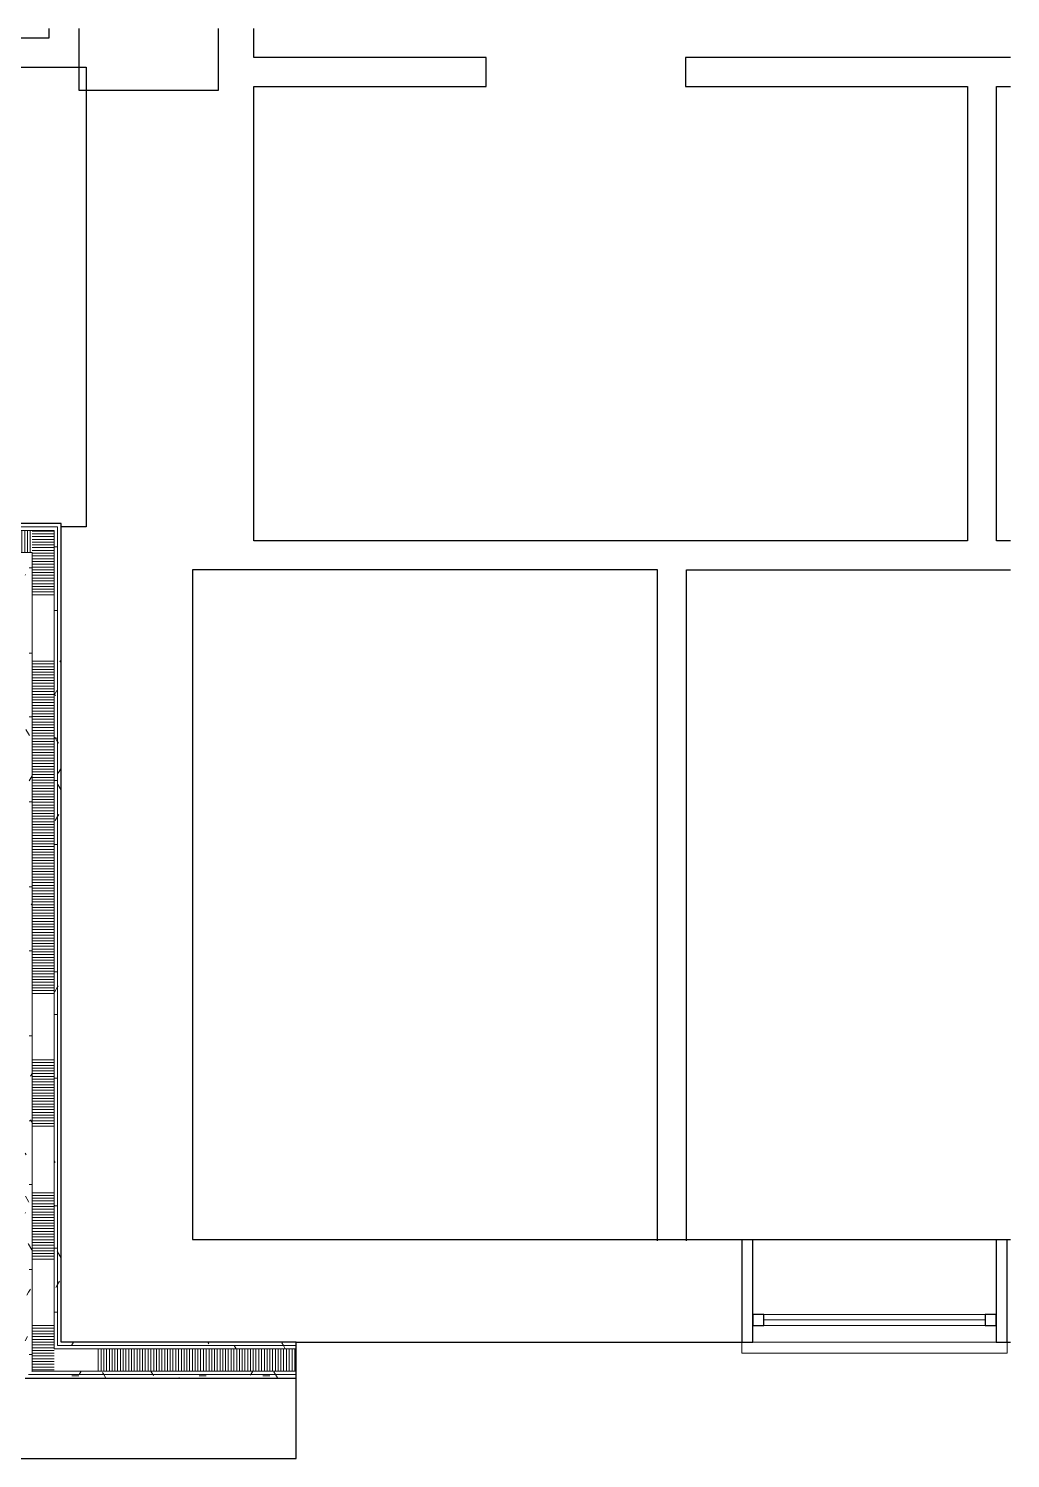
# Model space of a CAD drawing. Header units: inches. Extents: x -1132 to 5570, y -1986 to 4304.
# Drawn here: x 3289.3 to 3466.8, y -433.5 to -175.2 of the extents above; entities that cross this region are included whole.
import ezdxf

# ---------------------------------------------------------------- set-up
doc = ezdxf.new("R2010")
doc.units = ezdxf.units.IN
doc.header["$LTSCALE"] = 96
doc.header["$MEASUREMENT"] = 0
doc.layers.get('0').update_dxf_attribs({"linetype": 'CONTINUOUS'})
for name, color, linetype, lineweight in [('101013_EX_MER-02_dwg', 8, 'CONTINUOUS', 13), ('A-WALL', 113, 'CONTINUOUS', 18), ('A-WALL-PATT', 111, 'CONTINUOUS', 25), ('A-WALL-SILL', 250, 'CONTINUOUS', 13), ('I-WALL', 2, 'CONTINUOUS', 18)]:
    doc.layers.add(name, color=color, linetype=linetype, lineweight=lineweight)
doc.layers.add('A-GLAZ', color=2, linetype='CONTINUOUS')
doc.layers.add('A-WALL-FULL', color=6, linetype='CONTINUOUS')
pattern_1 = [(0, (-36, 0), (15.36, 3.84), [1.267, -10.253, 1.267, -10.253, -61.44]), (0, (-36, 0), (15.36, 3.84), [-23.04, 1.267, -21.773, 1.267, -10.253, -26.88]), (0, (-36, 0), (15.36, 3.84), [-57.6, 1.267, -6.413, 1.267, -17.933]), (120, (-30.24, 1.92), (-11.0055376, 11.3821502), [1.267, -10.253, 1.267, -10.253, -61.44]), (120, (-30.24, 1.92), (-11.0055376, 11.3821502), [-23.04, 1.267, -21.773, 1.267, -10.253, -26.88]), (120, (-30.24, 1.92), (-11.0055376, 11.3821502), [-57.6, 1.267, -6.413, 1.267, -17.933]), (240, (-28.32, 9.6), (-4.3544624, -15.2221502), [1.267, -10.253, 1.267, -10.253, -61.44]), (240, (-28.32, 9.6), (-4.3544624, -15.2221502), [-23.04, 1.267, -21.773, 1.267, -10.253, -26.88]), (240, (-28.32, 9.6), (-4.3544624, -15.2221502), [-57.6, 1.267, -6.413, 1.267, -17.933])]

# ---------------------------------------------------------------- blocks, each defined once
blk = doc.blocks.new('101013_EX_MER-02_dwg-1452792-2ND FLR PLAN - EAST WING')
at = {"layer": 'A-GLAZ', "color": 9, "lineweight": 13}
for p, q in [((3516.88, 1815.49), (3556.88, 1815.49)), ((3516.88, 1814.49), (3556.88, 1814.49)), ((3516.88, 1813.49), (3556.88, 1813.49)), ((3514.88, 1810.49), (3558.88, 1810.49))]:
    blk.add_line(p, q, dxfattribs=at)
at = {"layer": 'A-GLAZ', "color": 9, "lineweight": 13, "flags": 128}
blk.add_lwpolyline([(3512.88, 1810.49), (3512.88, 1808.49), (3560.88, 1808.49), (3560.88, 1810.49)], dxfattribs=at)
at = {"layer": 'A-WALL-FULL', "color": 9}
for p, q in [((3512.88, 1828.99), (3512.88, 1810.49)), ((3560.88, 1810.49), (3560.88, 1828.99))]:
    blk.add_line(p, q, dxfattribs=at)
at = {"layer": 'A-WALL-FULL', "color": 9, "flags": 128}
for points in [[(3387.7, 2047.72), (3387.7, 2045.99), (3331.17, 2045.99), (3331.17, 2040.74), (3394.41, 2040.74), (3394.41, 1957.73), (3389.89, 1957.73)], [(3393.12, 2047.72), (3393.12, 2036.62), (3418.31, 2036.62), (3418.31, 2047.72)], [(3553.66, 2037.24), (3553.66, 1955.23), (3424.7, 1955.23), (3424.7, 2037.24), (3466.7, 2037.24), (3466.7, 2042.49), (3424.7, 2042.49), (3424.7, 2047.72)], [(3561.43, 2042.49), (3502.7, 2042.49), (3502.7, 2037.24), (3553.66, 2037.24)], [(3561.43, 1955.23), (3558.91, 1955.23), (3558.91, 2037.24), (3561.43, 2037.24)], [(3497.67, 1828.75), (3497.67, 1949.98), (3413.66, 1949.98), (3413.66, 1828.99), (3561.43, 1828.99)], [(3502.92, 1828.75), (3502.92, 1949.98), (3561.43, 1949.98)], [(3432.39, 1810.49), (3514.88, 1810.49), (3514.88, 1828.99)], [(3558.88, 1828.99), (3558.88, 1810.49), (3561.43, 1810.49)], [(3253.38, 1795.48), (3379.39, 1795.48), (3379.39, 1789.48), (3432.39, 1789.48), (3432.39, 1803.99)]]:
    blk.add_lwpolyline(points, dxfattribs=at)
for points in [[(3514.88, 1813.49), (3516.88, 1813.49), (3516.88, 1815.49), (3514.88, 1815.49)], [(3556.88, 1813.49), (3558.88, 1813.49), (3558.88, 1815.49), (3556.88, 1815.49)]]:
    blk.add_lwpolyline(points, close=True, dxfattribs=at)
at = {"layer": 'A-WALL-SILL', "color": 9}
blk.add_line((3514.88, 1828.99), (3558.88, 1828.99), dxfattribs=at)
blk = doc.blocks.new('block')
at = {"layer": 'A-WALL-PATT', "lineweight": 13}
h = blk.add_hatch(dxfattribs=at)
h.set_pattern_fill('FP_1', color=250, style=0, pattern_type=2)
h.set_pattern_definition(pattern_1)
h.paths.add_polyline_path([(3384.64604026, 1957.10065957), (3388.64604026, 1957.10065957), (3388.64604026, 1957.72565957), (3235.27196194, 1957.72565957), (3235.27196194, 1957.10065957), (3383.39604026, 1957.10065957)], flags=0)
h.paths.add_polyline_path([(3197.84174879, 1957.10065957), (3231.27196194, 1957.10065957), (3231.27196194, 1957.72565957), (3181.52196194, 1957.72565957), (3181.52196194, 1957.10065957), (3182.14696194, 1957.10065957)], flags=0)
h = blk.add_hatch(dxfattribs=at)
h.set_pattern_fill('FP_1', color=250, style=0, pattern_type=2)
h.set_pattern_definition(pattern_1)
h.paths.add_polyline_path([(3383.39604026, 1957.72565957), (3389.27104026, 1957.72565957), (3389.27104026, 1958.35065957), (3235.89696194, 1958.35065957), (3235.89696194, 1957.72565957), (3297.00505047, 1957.72565957)], flags=0)
h.paths.add_polyline_path([(3230.64696194, 1957.72565957), (3230.64696194, 1958.35065957), (3182.14696194, 1958.35065957), (3182.14696194, 1957.72565957), (3197.84174879, 1957.72565957)], flags=0)
h = blk.add_hatch(dxfattribs=at)
h.set_pattern_fill('FP_1', color=250, style=0, pattern_type=2)
h.set_pattern_definition(pattern_1)
h.paths.add_polyline_path([(3388.64604026, 1809.2399624), (3389.27104026, 1809.2399624), (3389.27104026, 1957.72565957), (3388.64604026, 1957.72565957), (3388.64604026, 1818.3611197)], flags=0)
h = blk.add_hatch(dxfattribs=at)
h.set_pattern_fill('FP_1', color=250, style=0, pattern_type=2)
h.set_pattern_definition(pattern_1)
h.paths.add_polyline_path([(3389.27104026, 1809.8649624), (3389.89604026, 1809.8649624), (3389.89604026, 1958.35065957), (3389.27104026, 1958.35065957), (3389.27104026, 1818.3611197)], flags=0)
h = blk.add_hatch(dxfattribs=at)
h.set_pattern_fill('FP_23', color=94, angle=-270, style=0, pattern_type=2)
h.set_pattern_definition([(270, (-74427.94, -155228.89), (120, 4e-13), [96, 0, 0, 0]), (270, (-74440.43, -155228.89), (120, 4e-13), [96, 0, 0, 0]), (270, (-74442.43, -155228.89), (120, 4e-13), [96, 0, 0, 0]), (270, (-74444.43, -155228.89), (120, 4e-13), [96, 0, 0, 0]), (270, (-74446.43, -155228.89), (120, 4e-13), [96, 0, 0, 0]), (270, (-74448.43, -155228.89), (120, 4e-13), [96, 0, 0, 0]), (270, (-74450.43, -155228.89), (120, 4e-13), [96, 0, 0, 0]), (270, (-74441.43, -155228.89), (120, 4e-13), [96, 0, 0, 0]), (270, (-74443.43, -155228.89), (120, 4e-13), [96, 0, 0, 0]), (270, (-74445.43, -155228.89), (120, 4e-13), [96, 0, 0, 0]), (270, (-74447.43, -155228.89), (120, 4e-13), [96, 0, 0, 0]), (270, (-74449.43, -155228.89), (120, 4e-13), [96, 0, 0, 0]), (270, (-74451.43, -155228.89), (120, 4e-13), [96, 0, 0, 0]), (270, (-74440.94, -155228.89), (120, 4e-13), [96, 0, 0, 0]), (270, (-74442.94, -155228.89), (120, 4e-13), [96, 0, 0, 0]), (270, (-74444.94, -155228.89), (120, 4e-13), [96, 0, 0, 0]), (270, (-74446.94, -155228.89), (120, 4e-13), [96, 0, 0, 0]), (270, (-74448.94, -155228.89), (120, 4e-13), [96, 0, 0, 0]), (270, (-74450.94, -155228.89), (120, 4e-13), [96, 0, 0, 0]), (270, (-74439.94, -155228.89), (120, 4e-13), [96, 0, 0, 0]), (270, (-74441.94, -155228.89), (120, 4e-13), [96, 0, 0, 0]), (270, (-74443.94, -155228.89), (120, 4e-13), [96, 0, 0, 0]), (270, (-74445.94, -155228.89), (120, 4e-13), [96, 0, 0, 0]), (270, (-74447.94, -155228.89), (120, 4e-13), [96, 0, 0, 0]), (270, (-74449.94, -155228.89), (120, 4e-13), [96, 0, 0, 0]), (270, (-74451.94, -155228.89), (120, 4e-13), [96, 0, 0, 0]), (270, (-74464.43, -155228.89), (120, 4e-13), [96, 0, 0, 0]), (270, (-74466.43, -155228.89), (120, 4e-13), [96, 0, 0, 0]), (270, (-74468.43, -155228.89), (120, 4e-13), [96, 0, 0, 0]), (270, (-74470.43, -155228.89), (120, 4e-13), [96, 0, 0, 0]), (270, (-74472.43, -155228.89), (120, 4e-13), [96, 0, 0, 0]), (270, (-74474.43, -155228.89), (120, 4e-13), [96, 0, 0, 0]), (270, (-74488.43, -155228.89), (120, 4e-13), [96, 0, 0, 0]), (270, (-74490.43, -155228.89), (120, 4e-13), [96, 0, 0, 0]), (270, (-74492.43, -155228.89), (120, 4e-13), [96, 0, 0, 0]), (270, (-74494.43, -155228.89), (120, 4e-13), [96, 0, 0, 0]), (270, (-74496.43, -155228.89), (120, 4e-13), [96, 0, 0, 0]), (270, (-74498.43, -155228.89), (120, 4e-13), [96, 0, 0, 0]), (270, (-74500.43, -155228.89), (120, 4e-13), [96, 0, 0, 0]), (270, (-74502.43, -155228.89), (120, 4e-13), [96, 0, 0, 0]), (270, (-74504.43, -155228.89), (120, 4e-13), [96, 0, 0, 0]), (270, (-74506.43, -155228.89), (120, 4e-13), [96, 0, 0, 0]), (270, (-74508.43, -155228.89), (120, 4e-13), [96, 0, 0, 0]), (270, (-74510.43, -155228.89), (120, 4e-13), [96, 0, 0, 0]), (270, (-74512.43, -155228.89), (120, 4e-13), [96, 0, 0, 0]), (270, (-74514.43, -155228.89), (120, 4e-13), [96, 0, 0, 0]), (270, (-74516.43, -155228.89), (120, 4e-13), [96, 0, 0, 0]), (270, (-74518.43, -155228.89), (120, 4e-13), [96, 0, 0, 0]), (270, (-74520.43, -155228.89), (120, 4e-13), [96, 0, 0, 0]), (270, (-74522.43, -155228.89), (120, 4e-13), [96, 0, 0, 0]), (270, (-74524.43, -155228.89), (120, 4e-13), [96, 0, 0, 0]), (270, (-74526.43, -155228.89), (120, 4e-13), [96, 0, 0, 0]), (270, (-74528.43, -155228.89), (120, 4e-13), [96, 0, 0, 0]), (270, (-74530.43, -155228.89), (120, 4e-13), [96, 0, 0, 0]), (270, (-74532.43, -155228.89), (120, 4e-13), [96, 0, 0, 0]), (270, (-74534.43, -155228.89), (120, 4e-13), [96, 0, 0, 0]), (270, (-74536.43, -155228.89), (120, 4e-13), [96, 0, 0, 0]), (270, (-74538.43, -155228.89), (120, 4e-13), [96, 0, 0, 0]), (270, (-74540.43, -155228.89), (120, 4e-13), [96, 0, 0, 0]), (270, (-74542.43, -155228.89), (120, 4e-13), [96, 0, 0, 0]), (270, (-74544.43, -155228.89), (120, 4e-13), [96, 0, 0, 0]), (270, (-74546.43, -155228.89), (120, 4e-13), [96, 0, 0, 0]), (270, (-74465.43, -155228.89), (120, 4e-13), [96, 0, 0, 0]), (270, (-74467.43, -155228.89), (120, 4e-13), [96, 0, 0, 0]), (270, (-74469.43, -155228.89), (120, 4e-13), [96, 0, 0, 0]), (270, (-74471.43, -155228.89), (120, 4e-13), [96, 0, 0, 0]), (270, (-74473.43, -155228.89), (120, 4e-13), [96, 0, 0, 0]), (270, (-74475.43, -155228.89), (120, 4e-13), [96, 0, 0, 0]), (270, (-74489.43, -155228.89), (120, 4e-13), [96, 0, 0, 0]), (270, (-74491.43, -155228.89), (120, 4e-13), [96, 0, 0, 0]), (270, (-74493.43, -155228.89), (120, 4e-13), [96, 0, 0, 0]), (270, (-74495.43, -155228.89), (120, 4e-13), [96, 0, 0, 0]), (270, (-74497.43, -155228.89), (120, 4e-13), [96, 0, 0, 0]), (270, (-74499.43, -155228.89), (120, 4e-13), [96, 0, 0, 0]), (270, (-74501.43, -155228.89), (120, 4e-13), [96, 0, 0, 0]), (270, (-74503.43, -155228.89), (120, 4e-13), [96, 0, 0, 0]), (270, (-74505.43, -155228.89), (120, 4e-13), [96, 0, 0, 0]), (270, (-74507.43, -155228.89), (120, 4e-13), [96, 0, 0, 0]), (270, (-74509.43, -155228.89), (120, 4e-13), [96, 0, 0, 0]), (270, (-74511.43, -155228.89), (120, 4e-13), [96, 0, 0, 0]), (270, (-74513.43, -155228.89), (120, 4e-13), [96, 0, 0, 0]), (270, (-74515.43, -155228.89), (120, 4e-13), [96, 0, 0, 0]), (270, (-74517.43, -155228.89), (120, 4e-13), [96, 0, 0, 0]), (270, (-74519.43, -155228.89), (120, 4e-13), [96, 0, 0, 0]), (270, (-74521.43, -155228.89), (120, 4e-13), [96, 0, 0, 0]), (270, (-74523.43, -155228.89), (120, 4e-13), [96, 0, 0, 0]), (270, (-74525.43, -155228.89), (120, 4e-13), [96, 0, 0, 0]), (270, (-74527.43, -155228.89), (120, 4e-13), [96, 0, 0, 0]), (270, (-74529.43, -155228.89), (120, 4e-13), [96, 0, 0, 0]), (270, (-74531.43, -155228.89), (120, 4e-13), [96, 0, 0, 0]), (270, (-74533.43, -155228.89), (120, 4e-13), [96, 0, 0, 0]), (270, (-74535.43, -155228.89), (120, 4e-13), [96, 0, 0, 0]), (270, (-74537.43, -155228.89), (120, 4e-13), [96, 0, 0, 0]), (270, (-74539.43, -155228.89), (120, 4e-13), [96, 0, 0, 0]), (270, (-74541.43, -155228.89), (120, 4e-13), [96, 0, 0, 0]), (270, (-74543.43, -155228.89), (120, 4e-13), [96, 0, 0, 0]), (270, (-74545.43, -155228.89), (120, 4e-13), [96, 0, 0, 0]), (270, (-74547.43, -155228.89), (120, 4e-13), [96, 0, 0, 0]), (270, (-74464.94, -155228.89), (120, 4e-13), [96, 0, 0, 0]), (270, (-74466.94, -155228.89), (120, 4e-13), [96, 0, 0, 0]), (270, (-74468.94, -155228.89), (120, 4e-13), [96, 0, 0, 0]), (270, (-74470.94, -155228.89), (120, 4e-13), [96, 0, 0, 0]), (270, (-74472.94, -155228.89), (120, 4e-13), [96, 0, 0, 0]), (270, (-74474.94, -155228.89), (120, 4e-13), [96, 0, 0, 0]), (270, (-74488.94, -155228.89), (120, 4e-13), [96, 0, 0, 0]), (270, (-74490.94, -155228.89), (120, 4e-13), [96, 0, 0, 0]), (270, (-74492.94, -155228.89), (120, 4e-13), [96, 0, 0, 0]), (270, (-74494.94, -155228.89), (120, 4e-13), [96, 0, 0, 0]), (270, (-74496.94, -155228.89), (120, 4e-13), [96, 0, 0, 0]), (270, (-74498.94, -155228.89), (120, 4e-13), [96, 0, 0, 0]), (270, (-74500.94, -155228.89), (120, 4e-13), [96, 0, 0, 0]), (270, (-74502.94, -155228.89), (120, 4e-13), [96, 0, 0, 0]), (270, (-74504.94, -155228.89), (120, 4e-13), [96, 0, 0, 0]), (270, (-74506.94, -155228.89), (120, 4e-13), [96, 0, 0, 0]), (270, (-74508.94, -155228.89), (120, 4e-13), [96, 0, 0, 0]), (270, (-74510.94, -155228.89), (120, 4e-13), [96, 0, 0, 0]), (270, (-74512.94, -155228.89), (120, 4e-13), [96, 0, 0, 0]), (270, (-74514.94, -155228.89), (120, 4e-13), [96, 0, 0, 0]), (270, (-74516.94, -155228.89), (120, 4e-13), [96, 0, 0, 0]), (270, (-74518.94, -155228.89), (120, 4e-13), [96, 0, 0, 0]), (270, (-74520.94, -155228.89), (120, 4e-13), [96, 0, 0, 0]), (270, (-74522.94, -155228.89), (120, 4e-13), [96, 0, 0, 0]), (270, (-74524.94, -155228.89), (120, 4e-13), [96, 0, 0, 0]), (270, (-74526.94, -155228.89), (120, 4e-13), [96, 0, 0, 0]), (270, (-74528.94, -155228.89), (120, 4e-13), [96, 0, 0, 0]), (270, (-74530.94, -155228.89), (120, 4e-13), [96, 0, 0, 0]), (270, (-74532.94, -155228.89), (120, 4e-13), [96, 0, 0, 0]), (270, (-74534.94, -155228.89), (120, 4e-13), [96, 0, 0, 0]), (270, (-74536.94, -155228.89), (120, 4e-13), [96, 0, 0, 0]), (270, (-74538.94, -155228.89), (120, 4e-13), [96, 0, 0, 0]), (270, (-74540.94, -155228.89), (120, 4e-13), [96, 0, 0, 0]), (270, (-74542.94, -155228.89), (120, 4e-13), [96, 0, 0, 0]), (270, (-74544.94, -155228.89), (120, 4e-13), [96, 0, 0, 0]), (270, (-74546.94, -155228.89), (120, 4e-13), [96, 0, 0, 0]), (270, (-74463.94, -155228.89), (120, 4e-13), [96, 0, 0, 0]), (270, (-74465.94, -155228.89), (120, 4e-13), [96, 0, 0, 0]), (270, (-74467.94, -155228.89), (120, 4e-13), [96, 0, 0, 0]), (270, (-74469.94, -155228.89), (120, 4e-13), [96, 0, 0, 0]), (270, (-74471.94, -155228.89), (120, 4e-13), [96, 0, 0, 0]), (270, (-74473.94, -155228.89), (120, 4e-13), [96, 0, 0, 0]), (270, (-74475.94, -155228.89), (120, 4e-13), [96, 0, 0, 0]), (270, (-74487.94, -155228.89), (120, 4e-13), [96, 0, 0, 0]), (270, (-74489.94, -155228.89), (120, 4e-13), [96, 0, 0, 0]), (270, (-74491.94, -155228.89), (120, 4e-13), [96, 0, 0, 0]), (270, (-74493.94, -155228.89), (120, 4e-13), [96, 0, 0, 0]), (270, (-74495.94, -155228.89), (120, 4e-13), [96, 0, 0, 0]), (270, (-74497.94, -155228.89), (120, 4e-13), [96, 0, 0, 0]), (270, (-74499.94, -155228.89), (120, 4e-13), [96, 0, 0, 0]), (270, (-74501.94, -155228.89), (120, 4e-13), [96, 0, 0, 0]), (270, (-74503.94, -155228.89), (120, 4e-13), [96, 0, 0, 0]), (270, (-74505.94, -155228.89), (120, 4e-13), [96, 0, 0, 0]), (270, (-74507.94, -155228.89), (120, 4e-13), [96, 0, 0, 0]), (270, (-74509.94, -155228.89), (120, 4e-13), [96, 0, 0, 0]), (270, (-74511.94, -155228.89), (120, 4e-13), [96, 0, 0, 0]), (270, (-74513.94, -155228.89), (120, 4e-13), [96, 0, 0, 0]), (270, (-74515.94, -155228.89), (120, 4e-13), [96, 0, 0, 0]), (270, (-74517.94, -155228.89), (120, 4e-13), [96, 0, 0, 0]), (270, (-74519.94, -155228.89), (120, 4e-13), [96, 0, 0, 0]), (270, (-74521.94, -155228.89), (120, 4e-13), [96, 0, 0, 0]), (270, (-74523.94, -155228.89), (120, 4e-13), [96, 0, 0, 0]), (270, (-74525.94, -155228.89), (120, 4e-13), [96, 0, 0, 0]), (270, (-74527.94, -155228.89), (120, 4e-13), [96, 0, 0, 0]), (270, (-74529.94, -155228.89), (120, 4e-13), [96, 0, 0, 0]), (270, (-74531.94, -155228.89), (120, 4e-13), [96, 0, 0, 0]), (270, (-74533.94, -155228.89), (120, 4e-13), [96, 0, 0, 0]), (270, (-74535.94, -155228.89), (120, 4e-13), [96, 0, 0, 0]), (270, (-74451.94, -155228.89), (120, 4e-13), [96, 0, 0, 0]), (270, (-74537.94, -155228.89), (120, 4e-13), [96, 0, 0, 0]), (270, (-74539.94, -155228.89), (120, 4e-13), [96, 0, 0, 0]), (270, (-74541.94, -155228.89), (120, 4e-13), [96, 0, 0, 0]), (270, (-74543.94, -155228.89), (120, 4e-13), [96, 0, 0, 0]), (270, (-74545.94, -155228.89), (120, 4e-13), [96, 0, 0, 0]), (270, (-74547.94, -155228.89), (120, 4e-13), [96, 0, 0, 0])])
h.paths.add_polyline_path([(3383.39604026, 1953.10065957), (3384.64604026, 1953.10065957), (3384.64604026, 1957.10065957), (3180.89696194, 1957.10065957), (3180.89696194, 1956.53815957), (3182.14696194, 1956.53815957), (3182.14696194, 1953.10065957), (3297.00505047, 1953.10065957)], flags=0)
h = blk.add_hatch(dxfattribs=at)
h.set_pattern_fill('FP_24', color=94, angle=90, style=0, pattern_type=2)
h.set_pattern_definition([(0, (160570.64, -75829.54), (0, 120), [96, 0, 0, 0]), (0, (160570.64, -75842.03), (0, 120), [96, 0, 0, 0]), (0, (160570.64, -75844.03), (0, 120), [96, 0, 0, 0]), (0, (160570.64, -75846.03), (0, 120), [96, 0, 0, 0]), (0, (160570.64, -75848.03), (0, 120), [96, 0, 0, 0]), (0, (160570.64, -75850.03), (0, 120), [96, 0, 0, 0]), (0, (160570.64, -75852.03), (0, 120), [96, 0, 0, 0]), (0, (160570.64, -75843.03), (0, 120), [96, 0, 0, 0]), (0, (160570.64, -75845.03), (0, 120), [96, 0, 0, 0]), (0, (160570.64, -75847.03), (0, 120), [96, 0, 0, 0]), (0, (160570.64, -75849.03), (0, 120), [96, 0, 0, 0]), (0, (160570.64, -75851.03), (0, 120), [96, 0, 0, 0]), (0, (160570.64, -75853.03), (0, 120), [96, 0, 0, 0]), (0, (160570.64, -75842.54), (0, 120), [96, 0, 0, 0]), (0, (160570.64, -75844.54), (0, 120), [96, 0, 0, 0]), (0, (160570.64, -75846.54), (0, 120), [96, 0, 0, 0]), (0, (160570.64, -75848.54), (0, 120), [96, 0, 0, 0]), (0, (160570.64, -75850.54), (0, 120), [96, 0, 0, 0]), (0, (160570.64, -75852.54), (0, 120), [96, 0, 0, 0]), (0, (160570.64, -75841.54), (0, 120), [96, 0, 0, 0]), (0, (160570.64, -75843.54), (0, 120), [96, 0, 0, 0]), (0, (160570.64, -75845.54), (0, 120), [96, 0, 0, 0]), (0, (160570.64, -75847.54), (0, 120), [96, 0, 0, 0]), (0, (160570.64, -75849.54), (0, 120), [96, 0, 0, 0]), (0, (160570.64, -75851.54), (0, 120), [96, 0, 0, 0]), (0, (160570.64, -75853.54), (0, 120), [96, 0, 0, 0]), (0, (160570.64, -75866.03), (0, 120), [96, 0, 0, 0]), (0, (160570.64, -75868.03), (0, 120), [96, 0, 0, 0]), (0, (160570.64, -75870.03), (0, 120), [96, 0, 0, 0]), (0, (160570.64, -75872.03), (0, 120), [96, 0, 0, 0]), (0, (160570.64, -75874.03), (0, 120), [96, 0, 0, 0]), (0, (160570.64, -75876.03), (0, 120), [96, 0, 0, 0]), (0, (160570.64, -75890.03), (0, 120), [96, 0, 0, 0]), (0, (160570.64, -75892.03), (0, 120), [96, 0, 0, 0]), (0, (160570.64, -75894.03), (0, 120), [96, 0, 0, 0]), (0, (160570.64, -75896.03), (0, 120), [96, 0, 0, 0]), (0, (160570.64, -75898.03), (0, 120), [96, 0, 0, 0]), (0, (160570.64, -75900.03), (0, 120), [96, 0, 0, 0]), (0, (160570.64, -75902.03), (0, 120), [96, 0, 0, 0]), (0, (160570.64, -75904.03), (0, 120), [96, 0, 0, 0]), (0, (160570.64, -75906.03), (0, 120), [96, 0, 0, 0]), (0, (160570.64, -75908.03), (0, 120), [96, 0, 0, 0]), (0, (160570.64, -75910.03), (0, 120), [96, 0, 0, 0]), (0, (160570.64, -75912.03), (0, 120), [96, 0, 0, 0]), (0, (160570.64, -75914.03), (0, 120), [96, 0, 0, 0]), (0, (160570.64, -75916.03), (0, 120), [96, 0, 0, 0]), (0, (160570.64, -75918.03), (0, 120), [96, 0, 0, 0]), (0, (160570.64, -75920.03), (0, 120), [96, 0, 0, 0]), (0, (160570.64, -75922.03), (0, 120), [96, 0, 0, 0]), (0, (160570.64, -75924.03), (0, 120), [96, 0, 0, 0]), (0, (160570.64, -75926.03), (0, 120), [96, 0, 0, 0]), (0, (160570.64, -75928.03), (0, 120), [96, 0, 0, 0]), (0, (160570.64, -75930.03), (0, 120), [96, 0, 0, 0]), (0, (160570.64, -75932.03), (0, 120), [96, 0, 0, 0]), (0, (160570.64, -75934.03), (0, 120), [96, 0, 0, 0]), (0, (160570.64, -75936.03), (0, 120), [96, 0, 0, 0]), (0, (160570.64, -75938.03), (0, 120), [96, 0, 0, 0]), (0, (160570.64, -75940.03), (0, 120), [96, 0, 0, 0]), (0, (160570.64, -75942.03), (0, 120), [96, 0, 0, 0]), (0, (160570.64, -75944.03), (0, 120), [96, 0, 0, 0]), (0, (160570.64, -75946.03), (0, 120), [96, 0, 0, 0]), (0, (160570.64, -75948.03), (0, 120), [96, 0, 0, 0]), (0, (160570.64, -75867.03), (0, 120), [96, 0, 0, 0]), (0, (160570.64, -75869.03), (0, 120), [96, 0, 0, 0]), (0, (160570.64, -75871.03), (0, 120), [96, 0, 0, 0]), (0, (160570.64, -75873.03), (0, 120), [96, 0, 0, 0]), (0, (160570.64, -75875.03), (0, 120), [96, 0, 0, 0]), (0, (160570.64, -75877.03), (0, 120), [96, 0, 0, 0]), (0, (160570.64, -75891.03), (0, 120), [96, 0, 0, 0]), (0, (160570.64, -75893.03), (0, 120), [96, 0, 0, 0]), (0, (160570.64, -75895.03), (0, 120), [96, 0, 0, 0]), (0, (160570.64, -75897.03), (0, 120), [96, 0, 0, 0]), (0, (160570.64, -75899.03), (0, 120), [96, 0, 0, 0]), (0, (160570.64, -75901.03), (0, 120), [96, 0, 0, 0]), (0, (160570.64, -75903.03), (0, 120), [96, 0, 0, 0]), (0, (160570.64, -75905.03), (0, 120), [96, 0, 0, 0]), (0, (160570.64, -75907.03), (0, 120), [96, 0, 0, 0]), (0, (160570.64, -75909.03), (0, 120), [96, 0, 0, 0]), (0, (160570.64, -75911.03), (0, 120), [96, 0, 0, 0]), (0, (160570.64, -75913.03), (0, 120), [96, 0, 0, 0]), (0, (160570.64, -75915.03), (0, 120), [96, 0, 0, 0]), (0, (160570.64, -75917.03), (0, 120), [96, 0, 0, 0]), (0, (160570.64, -75919.03), (0, 120), [96, 0, 0, 0]), (0, (160570.64, -75921.03), (0, 120), [96, 0, 0, 0]), (0, (160570.64, -75923.03), (0, 120), [96, 0, 0, 0]), (0, (160570.64, -75925.03), (0, 120), [96, 0, 0, 0]), (0, (160570.64, -75927.03), (0, 120), [96, 0, 0, 0]), (0, (160570.64, -75929.03), (0, 120), [96, 0, 0, 0]), (0, (160570.64, -75931.03), (0, 120), [96, 0, 0, 0]), (0, (160570.64, -75933.03), (0, 120), [96, 0, 0, 0]), (0, (160570.64, -75935.03), (0, 120), [96, 0, 0, 0]), (0, (160570.64, -75937.03), (0, 120), [96, 0, 0, 0]), (0, (160570.64, -75939.03), (0, 120), [96, 0, 0, 0]), (0, (160570.64, -75941.03), (0, 120), [96, 0, 0, 0]), (0, (160570.64, -75943.03), (0, 120), [96, 0, 0, 0]), (0, (160570.64, -75945.03), (0, 120), [96, 0, 0, 0]), (0, (160570.64, -75947.03), (0, 120), [96, 0, 0, 0]), (0, (160570.64, -75949.03), (0, 120), [96, 0, 0, 0]), (0, (160570.64, -75866.54), (0, 120), [96, 0, 0, 0]), (0, (160570.64, -75868.54), (0, 120), [96, 0, 0, 0]), (0, (160570.64, -75870.54), (0, 120), [96, 0, 0, 0]), (0, (160570.64, -75872.54), (0, 120), [96, 0, 0, 0]), (0, (160570.64, -75874.54), (0, 120), [96, 0, 0, 0]), (0, (160570.64, -75876.54), (0, 120), [96, 0, 0, 0]), (0, (160570.64, -75890.54), (0, 120), [96, 0, 0, 0]), (0, (160570.64, -75892.54), (0, 120), [96, 0, 0, 0]), (0, (160570.64, -75894.54), (0, 120), [96, 0, 0, 0]), (0, (160570.64, -75896.54), (0, 120), [96, 0, 0, 0]), (0, (160570.64, -75898.54), (0, 120), [96, 0, 0, 0]), (0, (160570.64, -75900.54), (0, 120), [96, 0, 0, 0]), (0, (160570.64, -75902.54), (0, 120), [96, 0, 0, 0]), (0, (160570.64, -75904.54), (0, 120), [96, 0, 0, 0]), (0, (160570.64, -75906.54), (0, 120), [96, 0, 0, 0]), (0, (160570.64, -75908.54), (0, 120), [96, 0, 0, 0]), (0, (160570.64, -75910.54), (0, 120), [96, 0, 0, 0]), (0, (160570.64, -75912.54), (0, 120), [96, 0, 0, 0]), (0, (160570.64, -75914.54), (0, 120), [96, 0, 0, 0]), (0, (160570.64, -75916.54), (0, 120), [96, 0, 0, 0]), (0, (160570.64, -75918.54), (0, 120), [96, 0, 0, 0]), (0, (160570.64, -75920.54), (0, 120), [96, 0, 0, 0]), (0, (160570.64, -75922.54), (0, 120), [96, 0, 0, 0]), (0, (160570.64, -75924.54), (0, 120), [96, 0, 0, 0]), (0, (160570.64, -75926.54), (0, 120), [96, 0, 0, 0]), (0, (160570.64, -75928.54), (0, 120), [96, 0, 0, 0]), (0, (160570.64, -75930.54), (0, 120), [96, 0, 0, 0]), (0, (160570.64, -75932.54), (0, 120), [96, 0, 0, 0]), (0, (160570.64, -75934.54), (0, 120), [96, 0, 0, 0]), (0, (160570.64, -75936.54), (0, 120), [96, 0, 0, 0]), (0, (160570.64, -75938.54), (0, 120), [96, 0, 0, 0]), (0, (160570.64, -75940.54), (0, 120), [96, 0, 0, 0]), (0, (160570.64, -75942.54), (0, 120), [96, 0, 0, 0]), (0, (160570.64, -75944.54), (0, 120), [96, 0, 0, 0]), (0, (160570.64, -75946.54), (0, 120), [96, 0, 0, 0]), (0, (160570.64, -75948.54), (0, 120), [96, 0, 0, 0]), (0, (160570.64, -75865.54), (0, 120), [96, 0, 0, 0]), (0, (160570.64, -75867.54), (0, 120), [96, 0, 0, 0]), (0, (160570.64, -75869.54), (0, 120), [96, 0, 0, 0]), (0, (160570.64, -75871.54), (0, 120), [96, 0, 0, 0]), (0, (160570.64, -75873.54), (0, 120), [96, 0, 0, 0]), (0, (160570.64, -75875.54), (0, 120), [96, 0, 0, 0]), (0, (160570.64, -75877.54), (0, 120), [96, 0, 0, 0]), (0, (160570.64, -75889.54), (0, 120), [96, 0, 0, 0]), (0, (160570.64, -75891.54), (0, 120), [96, 0, 0, 0]), (0, (160570.64, -75893.54), (0, 120), [96, 0, 0, 0]), (0, (160570.64, -75895.54), (0, 120), [96, 0, 0, 0]), (0, (160570.64, -75897.54), (0, 120), [96, 0, 0, 0]), (0, (160570.64, -75899.54), (0, 120), [96, 0, 0, 0]), (0, (160570.64, -75901.54), (0, 120), [96, 0, 0, 0]), (0, (160570.64, -75903.54), (0, 120), [96, 0, 0, 0]), (0, (160570.64, -75905.54), (0, 120), [96, 0, 0, 0]), (0, (160570.64, -75907.54), (0, 120), [96, 0, 0, 0]), (0, (160570.64, -75909.54), (0, 120), [96, 0, 0, 0]), (0, (160570.64, -75911.54), (0, 120), [96, 0, 0, 0]), (0, (160570.64, -75913.54), (0, 120), [96, 0, 0, 0]), (0, (160570.64, -75915.54), (0, 120), [96, 0, 0, 0]), (0, (160570.64, -75917.54), (0, 120), [96, 0, 0, 0]), (0, (160570.64, -75919.54), (0, 120), [96, 0, 0, 0]), (0, (160570.64, -75921.54), (0, 120), [96, 0, 0, 0]), (0, (160570.64, -75923.54), (0, 120), [96, 0, 0, 0]), (0, (160570.64, -75925.54), (0, 120), [96, 0, 0, 0]), (0, (160570.64, -75927.54), (0, 120), [96, 0, 0, 0]), (0, (160570.64, -75929.54), (0, 120), [96, 0, 0, 0]), (0, (160570.64, -75931.54), (0, 120), [96, 0, 0, 0]), (0, (160570.64, -75933.54), (0, 120), [96, 0, 0, 0]), (0, (160570.64, -75935.54), (0, 120), [96, 0, 0, 0]), (0, (160570.64, -75937.54), (0, 120), [96, 0, 0, 0]), (0, (160570.64, -75853.54), (0, 120), [96, 0, 0, 0]), (0, (160570.64, -75939.54), (0, 120), [96, 0, 0, 0]), (0, (160570.64, -75941.54), (0, 120), [96, 0, 0, 0]), (0, (160570.64, -75943.54), (0, 120), [96, 0, 0, 0]), (0, (160570.64, -75945.54), (0, 120), [96, 0, 0, 0]), (0, (160570.64, -75947.54), (0, 120), [96, 0, 0, 0]), (0, (160570.64, -75949.54), (0, 120), [96, 0, 0, 0])])
h.paths.add_polyline_path([(3388.64604026, 1805.2399624), (3388.64604026, 1957.10065957), (3384.64604026, 1957.10065957), (3384.64604026, 1805.2399624)], flags=0)
h = blk.add_hatch(dxfattribs=at)
h.set_pattern_fill('FP_1', color=250, style=0, pattern_type=2)
h.set_pattern_definition(pattern_1)
h.paths.add_polyline_path([(3383.39604026, 1952.47565957), (3384.02104026, 1952.47565957), (3384.02104026, 1953.10065957), (3182.14696194, 1953.10065957), (3182.14696194, 1952.47565957), (3297.00505047, 1952.47565957)], flags=0)
h = blk.add_hatch(dxfattribs=at)
h.set_pattern_fill('FP_1', color=250, style=0, pattern_type=2)
h.set_pattern_definition(pattern_1)
h.paths.add_polyline_path([(3384.02104026, 1803.9899624), (3384.02104026, 1952.47565957), (3383.39604026, 1952.47565957), (3383.39604026, 1803.9899624)], flags=0)
h = blk.add_hatch(dxfattribs=at)
h.set_pattern_fill('FP_1', color=250, style=0, pattern_type=2)
h.set_pattern_definition(pattern_1)
h.paths.add_polyline_path([(3384.64604026, 1804.6149624), (3384.64604026, 1953.10065957), (3384.02104026, 1953.10065957), (3384.02104026, 1804.6149624)], flags=0)
h = blk.add_hatch(dxfattribs=at)
h.set_pattern_fill('FP_1', color=250, style=0, pattern_type=2)
h.set_pattern_definition(pattern_1)
h.paths.add_polyline_path([(3432.39461608, 1809.8649624), (3432.39461608, 1810.4899624), (3389.89604026, 1810.4899624), (3389.89604026, 1809.8649624)], flags=0)
h = blk.add_hatch(dxfattribs=at)
h.set_pattern_fill('FP_25', color=94, angle=90, style=0, pattern_type=2)
h.set_pattern_definition([(90, (81121.86, 158991.23), (-120, 7e-15), [96, 0, 0, 0]), (90, (81134.35, 158991.23), (-120, 7e-15), [96, 0, 0, 0]), (90, (81136.35, 158991.23), (-120, 7e-15), [96, 0, 0, 0]), (90, (81138.35, 158991.23), (-120, 7e-15), [96, 0, 0, 0]), (90, (81140.35, 158991.23), (-120, 7e-15), [96, 0, 0, 0]), (90, (81142.35, 158991.23), (-120, 7e-15), [96, 0, 0, 0]), (90, (81144.35, 158991.23), (-120, 7e-15), [96, 0, 0, 0]), (90, (81135.35, 158991.23), (-120, 7e-15), [96, 0, 0, 0]), (90, (81137.35, 158991.23), (-120, 7e-15), [96, 0, 0, 0]), (90, (81139.35, 158991.23), (-120, 7e-15), [96, 0, 0, 0]), (90, (81141.35, 158991.23), (-120, 7e-15), [96, 0, 0, 0]), (90, (81143.35, 158991.23), (-120, 7e-15), [96, 0, 0, 0]), (90, (81145.35, 158991.23), (-120, 7e-15), [96, 0, 0, 0]), (90, (81134.86, 158991.23), (-120, 7e-15), [96, 0, 0, 0]), (90, (81136.86, 158991.23), (-120, 7e-15), [96, 0, 0, 0]), (90, (81138.86, 158991.23), (-120, 7e-15), [96, 0, 0, 0]), (90, (81140.86, 158991.23), (-120, 7e-15), [96, 0, 0, 0]), (90, (81142.86, 158991.23), (-120, 7e-15), [96, 0, 0, 0]), (90, (81144.86, 158991.23), (-120, 7e-15), [96, 0, 0, 0]), (90, (81133.86, 158991.23), (-120, 7e-15), [96, 0, 0, 0]), (90, (81135.86, 158991.23), (-120, 7e-15), [96, 0, 0, 0]), (90, (81137.86, 158991.23), (-120, 7e-15), [96, 0, 0, 0]), (90, (81139.86, 158991.23), (-120, 7e-15), [96, 0, 0, 0]), (90, (81141.86, 158991.23), (-120, 7e-15), [96, 0, 0, 0]), (90, (81143.86, 158991.23), (-120, 7e-15), [96, 0, 0, 0]), (90, (81145.86, 158991.23), (-120, 7e-15), [96, 0, 0, 0]), (90, (81158.35, 158991.23), (-120, 7e-15), [96, 0, 0, 0]), (90, (81160.35, 158991.23), (-120, 7e-15), [96, 0, 0, 0]), (90, (81162.35, 158991.23), (-120, 7e-15), [96, 0, 0, 0]), (90, (81164.35, 158991.23), (-120, 7e-15), [96, 0, 0, 0]), (90, (81166.35, 158991.23), (-120, 7e-15), [96, 0, 0, 0]), (90, (81168.35, 158991.23), (-120, 7e-15), [96, 0, 0, 0]), (90, (81182.35, 158991.23), (-120, 7e-15), [96, 0, 0, 0]), (90, (81184.35, 158991.23), (-120, 7e-15), [96, 0, 0, 0]), (90, (81186.35, 158991.23), (-120, 7e-15), [96, 0, 0, 0]), (90, (81188.35, 158991.23), (-120, 7e-15), [96, 0, 0, 0]), (90, (81190.35, 158991.23), (-120, 7e-15), [96, 0, 0, 0]), (90, (81192.35, 158991.23), (-120, 7e-15), [96, 0, 0, 0]), (90, (81194.35, 158991.23), (-120, 7e-15), [96, 0, 0, 0]), (90, (81196.35, 158991.23), (-120, 7e-15), [96, 0, 0, 0]), (90, (81198.35, 158991.23), (-120, 7e-15), [96, 0, 0, 0]), (90, (81200.35, 158991.23), (-120, 7e-15), [96, 0, 0, 0]), (90, (81202.35, 158991.23), (-120, 7e-15), [96, 0, 0, 0]), (90, (81204.35, 158991.23), (-120, 7e-15), [96, 0, 0, 0]), (90, (81206.35, 158991.23), (-120, 7e-15), [96, 0, 0, 0]), (90, (81208.35, 158991.23), (-120, 7e-15), [96, 0, 0, 0]), (90, (81210.35, 158991.23), (-120, 7e-15), [96, 0, 0, 0]), (90, (81212.35, 158991.23), (-120, 7e-15), [96, 0, 0, 0]), (90, (81214.35, 158991.23), (-120, 7e-15), [96, 0, 0, 0]), (90, (81216.35, 158991.23), (-120, 7e-15), [96, 0, 0, 0]), (90, (81218.35, 158991.23), (-120, 7e-15), [96, 0, 0, 0]), (90, (81220.35, 158991.23), (-120, 7e-15), [96, 0, 0, 0]), (90, (81222.35, 158991.23), (-120, 7e-15), [96, 0, 0, 0]), (90, (81224.35, 158991.23), (-120, 7e-15), [96, 0, 0, 0]), (90, (81226.35, 158991.23), (-120, 7e-15), [96, 0, 0, 0]), (90, (81228.35, 158991.23), (-120, 7e-15), [96, 0, 0, 0]), (90, (81230.35, 158991.23), (-120, 7e-15), [96, 0, 0, 0]), (90, (81232.35, 158991.23), (-120, 7e-15), [96, 0, 0, 0]), (90, (81234.35, 158991.23), (-120, 7e-15), [96, 0, 0, 0]), (90, (81236.35, 158991.23), (-120, 7e-15), [96, 0, 0, 0]), (90, (81238.35, 158991.23), (-120, 7e-15), [96, 0, 0, 0]), (90, (81240.35, 158991.23), (-120, 7e-15), [96, 0, 0, 0]), (90, (81159.35, 158991.23), (-120, 7e-15), [96, 0, 0, 0]), (90, (81161.35, 158991.23), (-120, 7e-15), [96, 0, 0, 0]), (90, (81163.35, 158991.23), (-120, 7e-15), [96, 0, 0, 0]), (90, (81165.35, 158991.23), (-120, 7e-15), [96, 0, 0, 0]), (90, (81167.35, 158991.23), (-120, 7e-15), [96, 0, 0, 0]), (90, (81169.35, 158991.23), (-120, 7e-15), [96, 0, 0, 0]), (90, (81183.35, 158991.23), (-120, 7e-15), [96, 0, 0, 0]), (90, (81185.35, 158991.23), (-120, 7e-15), [96, 0, 0, 0]), (90, (81187.35, 158991.23), (-120, 7e-15), [96, 0, 0, 0]), (90, (81189.35, 158991.23), (-120, 7e-15), [96, 0, 0, 0]), (90, (81191.35, 158991.23), (-120, 7e-15), [96, 0, 0, 0]), (90, (81193.35, 158991.23), (-120, 7e-15), [96, 0, 0, 0]), (90, (81195.35, 158991.23), (-120, 7e-15), [96, 0, 0, 0]), (90, (81197.35, 158991.23), (-120, 7e-15), [96, 0, 0, 0]), (90, (81199.35, 158991.23), (-120, 7e-15), [96, 0, 0, 0]), (90, (81201.35, 158991.23), (-120, 7e-15), [96, 0, 0, 0]), (90, (81203.35, 158991.23), (-120, 7e-15), [96, 0, 0, 0]), (90, (81205.35, 158991.23), (-120, 7e-15), [96, 0, 0, 0]), (90, (81207.35, 158991.23), (-120, 7e-15), [96, 0, 0, 0]), (90, (81209.35, 158991.23), (-120, 7e-15), [96, 0, 0, 0]), (90, (81211.35, 158991.23), (-120, 7e-15), [96, 0, 0, 0]), (90, (81213.35, 158991.23), (-120, 7e-15), [96, 0, 0, 0]), (90, (81215.35, 158991.23), (-120, 7e-15), [96, 0, 0, 0]), (90, (81217.35, 158991.23), (-120, 7e-15), [96, 0, 0, 0]), (90, (81219.35, 158991.23), (-120, 7e-15), [96, 0, 0, 0]), (90, (81221.35, 158991.23), (-120, 7e-15), [96, 0, 0, 0]), (90, (81223.35, 158991.23), (-120, 7e-15), [96, 0, 0, 0]), (90, (81225.35, 158991.23), (-120, 7e-15), [96, 0, 0, 0]), (90, (81227.35, 158991.23), (-120, 7e-15), [96, 0, 0, 0]), (90, (81229.35, 158991.23), (-120, 7e-15), [96, 0, 0, 0]), (90, (81231.35, 158991.23), (-120, 7e-15), [96, 0, 0, 0]), (90, (81233.35, 158991.23), (-120, 7e-15), [96, 0, 0, 0]), (90, (81235.35, 158991.23), (-120, 7e-15), [96, 0, 0, 0]), (90, (81237.35, 158991.23), (-120, 7e-15), [96, 0, 0, 0]), (90, (81239.35, 158991.23), (-120, 7e-15), [96, 0, 0, 0]), (90, (81241.35, 158991.23), (-120, 7e-15), [96, 0, 0, 0]), (90, (81158.86, 158991.23), (-120, 7e-15), [96, 0, 0, 0]), (90, (81160.86, 158991.23), (-120, 7e-15), [96, 0, 0, 0]), (90, (81162.86, 158991.23), (-120, 7e-15), [96, 0, 0, 0]), (90, (81164.86, 158991.23), (-120, 7e-15), [96, 0, 0, 0]), (90, (81166.86, 158991.23), (-120, 7e-15), [96, 0, 0, 0]), (90, (81168.86, 158991.23), (-120, 7e-15), [96, 0, 0, 0]), (90, (81182.86, 158991.23), (-120, 7e-15), [96, 0, 0, 0]), (90, (81184.86, 158991.23), (-120, 7e-15), [96, 0, 0, 0]), (90, (81186.86, 158991.23), (-120, 7e-15), [96, 0, 0, 0]), (90, (81188.86, 158991.23), (-120, 7e-15), [96, 0, 0, 0]), (90, (81190.86, 158991.23), (-120, 7e-15), [96, 0, 0, 0]), (90, (81192.86, 158991.23), (-120, 7e-15), [96, 0, 0, 0]), (90, (81194.86, 158991.23), (-120, 7e-15), [96, 0, 0, 0]), (90, (81196.86, 158991.23), (-120, 7e-15), [96, 0, 0, 0]), (90, (81198.86, 158991.23), (-120, 7e-15), [96, 0, 0, 0]), (90, (81200.86, 158991.23), (-120, 7e-15), [96, 0, 0, 0]), (90, (81202.86, 158991.23), (-120, 7e-15), [96, 0, 0, 0]), (90, (81204.86, 158991.23), (-120, 7e-15), [96, 0, 0, 0]), (90, (81206.86, 158991.23), (-120, 7e-15), [96, 0, 0, 0]), (90, (81208.86, 158991.23), (-120, 7e-15), [96, 0, 0, 0]), (90, (81210.86, 158991.23), (-120, 7e-15), [96, 0, 0, 0]), (90, (81212.86, 158991.23), (-120, 7e-15), [96, 0, 0, 0]), (90, (81214.86, 158991.23), (-120, 7e-15), [96, 0, 0, 0]), (90, (81216.86, 158991.23), (-120, 7e-15), [96, 0, 0, 0]), (90, (81218.86, 158991.23), (-120, 7e-15), [96, 0, 0, 0]), (90, (81220.86, 158991.23), (-120, 7e-15), [96, 0, 0, 0]), (90, (81222.86, 158991.23), (-120, 7e-15), [96, 0, 0, 0]), (90, (81224.86, 158991.23), (-120, 7e-15), [96, 0, 0, 0]), (90, (81226.86, 158991.23), (-120, 7e-15), [96, 0, 0, 0]), (90, (81228.86, 158991.23), (-120, 7e-15), [96, 0, 0, 0]), (90, (81230.86, 158991.23), (-120, 7e-15), [96, 0, 0, 0]), (90, (81232.86, 158991.23), (-120, 7e-15), [96, 0, 0, 0]), (90, (81234.86, 158991.23), (-120, 7e-15), [96, 0, 0, 0]), (90, (81236.86, 158991.23), (-120, 7e-15), [96, 0, 0, 0]), (90, (81238.86, 158991.23), (-120, 7e-15), [96, 0, 0, 0]), (90, (81240.86, 158991.23), (-120, 7e-15), [96, 0, 0, 0]), (90, (81157.86, 158991.23), (-120, 7e-15), [96, 0, 0, 0]), (90, (81159.86, 158991.23), (-120, 7e-15), [96, 0, 0, 0]), (90, (81161.86, 158991.23), (-120, 7e-15), [96, 0, 0, 0]), (90, (81163.86, 158991.23), (-120, 7e-15), [96, 0, 0, 0]), (90, (81165.86, 158991.23), (-120, 7e-15), [96, 0, 0, 0]), (90, (81167.86, 158991.23), (-120, 7e-15), [96, 0, 0, 0]), (90, (81169.86, 158991.23), (-120, 7e-15), [96, 0, 0, 0]), (90, (81181.86, 158991.23), (-120, 7e-15), [96, 0, 0, 0]), (90, (81183.86, 158991.23), (-120, 7e-15), [96, 0, 0, 0]), (90, (81185.86, 158991.23), (-120, 7e-15), [96, 0, 0, 0]), (90, (81187.86, 158991.23), (-120, 7e-15), [96, 0, 0, 0]), (90, (81189.86, 158991.23), (-120, 7e-15), [96, 0, 0, 0]), (90, (81191.86, 158991.23), (-120, 7e-15), [96, 0, 0, 0]), (90, (81193.86, 158991.23), (-120, 7e-15), [96, 0, 0, 0]), (90, (81195.86, 158991.23), (-120, 7e-15), [96, 0, 0, 0]), (90, (81197.86, 158991.23), (-120, 7e-15), [96, 0, 0, 0]), (90, (81199.86, 158991.23), (-120, 7e-15), [96, 0, 0, 0]), (90, (81201.86, 158991.23), (-120, 7e-15), [96, 0, 0, 0]), (90, (81203.86, 158991.23), (-120, 7e-15), [96, 0, 0, 0]), (90, (81205.86, 158991.23), (-120, 7e-15), [96, 0, 0, 0]), (90, (81207.86, 158991.23), (-120, 7e-15), [96, 0, 0, 0]), (90, (81209.86, 158991.23), (-120, 7e-15), [96, 0, 0, 0]), (90, (81211.86, 158991.23), (-120, 7e-15), [96, 0, 0, 0]), (90, (81213.86, 158991.23), (-120, 7e-15), [96, 0, 0, 0]), (90, (81215.86, 158991.23), (-120, 7e-15), [96, 0, 0, 0]), (90, (81217.86, 158991.23), (-120, 7e-15), [96, 0, 0, 0]), (90, (81219.86, 158991.23), (-120, 7e-15), [96, 0, 0, 0]), (90, (81221.86, 158991.23), (-120, 7e-15), [96, 0, 0, 0]), (90, (81223.86, 158991.23), (-120, 7e-15), [96, 0, 0, 0]), (90, (81225.86, 158991.23), (-120, 7e-15), [96, 0, 0, 0]), (90, (81227.86, 158991.23), (-120, 7e-15), [96, 0, 0, 0]), (90, (81229.86, 158991.23), (-120, 7e-15), [96, 0, 0, 0]), (90, (81145.86, 158991.23), (-120, 7e-15), [96, 0, 0, 0]), (90, (81231.86, 158991.23), (-120, 7e-15), [96, 0, 0, 0]), (90, (81233.86, 158991.23), (-120, 7e-15), [96, 0, 0, 0]), (90, (81235.86, 158991.23), (-120, 7e-15), [96, 0, 0, 0]), (90, (81237.86, 158991.23), (-120, 7e-15), [96, 0, 0, 0]), (90, (81239.86, 158991.23), (-120, 7e-15), [96, 0, 0, 0]), (90, (81241.86, 158991.23), (-120, 7e-15), [96, 0, 0, 0])])
h.paths.add_polyline_path([(3389.89604026, 1805.2399624), (3432.39461608, 1805.2399624), (3432.39461608, 1809.2399624), (3388.64604026, 1809.2399624), (3388.64604026, 1805.2399624)], flags=0)
h = blk.add_hatch(dxfattribs=at)
h.set_pattern_fill('FP_1', color=250, style=0, pattern_type=2)
h.set_pattern_definition(pattern_1)
h.paths.add_polyline_path([(3432.39461608, 1809.2399624), (3432.39461608, 1809.8649624), (3389.27104026, 1809.8649624), (3389.27104026, 1809.2399624), (3389.89604026, 1809.2399624)], flags=0)
h = blk.add_hatch(dxfattribs=at)
h.set_pattern_fill('FP_1', color=250, style=0, pattern_type=2)
h.set_pattern_definition(pattern_1)
h.paths.add_polyline_path([(3384.64604026, 1804.6149624), (3432.39461608, 1804.6149624), (3432.39461608, 1805.2399624), (3384.64604026, 1805.2399624)], flags=0)
h = blk.add_hatch(dxfattribs=at)
h.set_pattern_fill('FP_1', color=250, style=0, pattern_type=2)
h.set_pattern_definition(pattern_1)
h.paths.add_polyline_path([(3384.02104026, 1803.9899624), (3432.39461608, 1803.9899624), (3432.39461608, 1804.6149624), (3384.02104026, 1804.6149624)], flags=0)
at = {"layer": 'A-WALL', "color": 55}
for p, q in [((3389.27104026, 1957.72565957), (3235.89696194, 1957.72565957)), ((3389.27104026, 1809.8649624), (3389.27104026, 1957.72565957)), ((3388.64604026, 1957.10065957), (3235.27196194, 1957.10065957)), ((3388.64604026, 1809.2399624), (3388.64604026, 1957.10065957)), ((3384.64604026, 1953.10065957), (3182.14696194, 1953.10065957)), ((3384.64604026, 1805.2399624), (3384.64604026, 1953.10065957)), ((3432.39461608, 1809.2399624), (3388.64604026, 1809.2399624)), ((3432.39461608, 1809.8649624), (3389.27104026, 1809.8649624)), ((3432.39461608, 1805.2399624), (3384.64604026, 1805.2399624)), ((3432.39461608, 1804.6149624), (3384.02104026, 1804.6149624))]:
    blk.add_line(p, q, dxfattribs=at)
at = {"layer": 'I-WALL', "color": 8, "lineweight": 25}
for p, q in [((3389.89604026, 1958.35065957), (3236.52196194, 1958.35065957)), ((3389.89604026, 1810.4899624), (3389.89604026, 1958.35065957)), ((3432.39461608, 1810.4899624), (3389.89604026, 1810.4899624)), ((3432.39461608, 1803.9899624), (3432.39461608, 1810.4899624)), ((3383.39604026, 1803.9899624), (3432.39461608, 1803.9899624))]:
    blk.add_line(p, q, dxfattribs=at)
at = {"layer": '101013_EX_MER-02_dwg', "color": 9}
blk.add_blockref('101013_EX_MER-02_dwg-1452792-2ND FLR PLAN - EAST WING', (0.0064709, 0.00000725), dxfattribs=at)

msp = doc.modelspace()

# ---------------------------------------------------------------- block references
msp.add_blockref('block', (-94.69, -2222.93))

doc.saveas('drawing.dxf')
